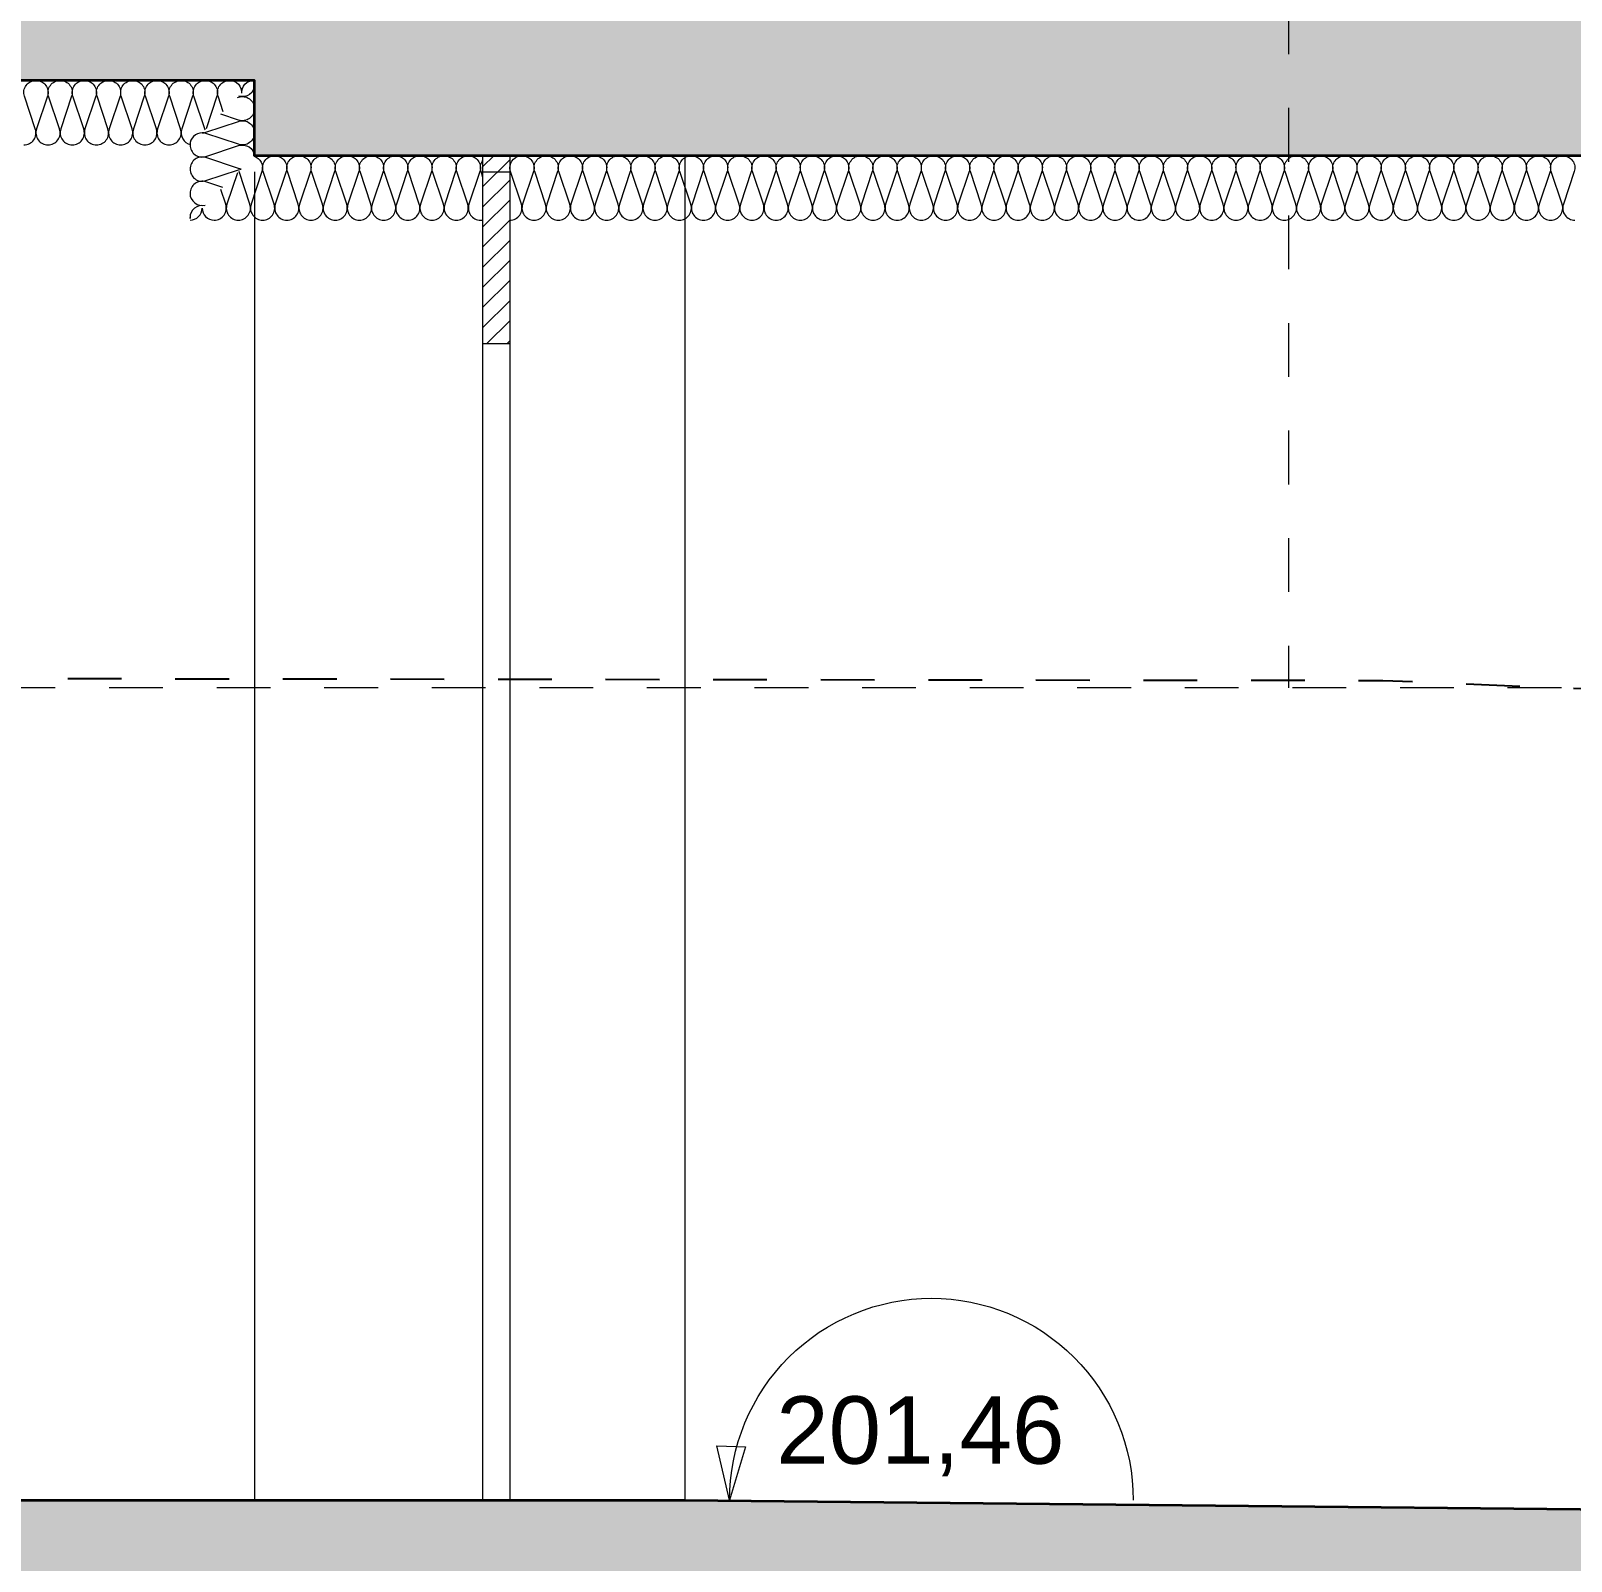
# Model space of a CAD drawing. Header units: metres. Extents: x 1838950 to 1842843, y 5171318 to 5174224.
# Drawn here: x 1841208.364 to 1841211.228, y 5171393.908 to 5171396.754 of the extents above; entities that cross this region are included whole.
import ezdxf

# ---------------------------------------------------------------- set-up
doc = ezdxf.new("R2010")
doc.units = ezdxf.units.M
doc.header["$LTSCALE"] = 0.0254
doc.linetypes.add('Style de ligne -1', pattern=[0.83328, 0.41656, -0.41672])
doc.linetypes.add('Style de ligne -2', pattern=[1.38885, 0.97214, -0.41671])
doc.layers.add('00 CHAZAL Coupe A.5', color=7, linetype='Continuous', lineweight=18)
doc.styles.add('Arial', font='arial.ttf')

# ---------------------------------------------------------------- blocks, each defined once
blk = doc.blocks.new('Groupe-1757-1')
at = {"layer": '00 CHAZAL Coupe A.5', "color": 7, "linetype": 'Continuous', "lineweight": 5, "flags": 128}
for points in [[(1841208.7793, 5171396.661, -0.073762), (1841208.7803, 5171396.6545), (1841208.7803, 5171396.6539, -0.511691), (1841208.7513, 5171396.6329)], [(1841208.7484, 5171396.63), (1841208.7507, 5171396.6308, -0.511611), (1841208.7803, 5171396.6095, -0.511611), (1841208.7507, 5171396.5881), (1841208.7175, 5171396.5992)], [(1841208.6828, 5171396.5645, 0.080366), (1841208.6899, 5171396.5656), (1841208.7507, 5171396.5858, -0.511611), (1841208.7803, 5171396.5645, -0.511611), (1841208.7507, 5171396.5431), (1841208.6899, 5171396.5633, 0.080366), (1841208.6828, 5171396.5645)], [(1841208.6828, 5171396.5645, 0.414214), (1841208.6603, 5171396.542, 0.511611), (1841208.6899, 5171396.5206), (1841208.7507, 5171396.5408, -0.478699), (1841208.7802, 5171396.5218)], [(1841208.7554, 5171396.4971, -0.053815), (1841208.7507, 5171396.4981), (1841208.6899, 5171396.5183, 0.511611), (1841208.6603, 5171396.497, 0.511611), (1841208.6899, 5171396.4756), (1841208.7507, 5171396.4958, -0.05064), (1841208.7551, 5171396.4968)], [(1841208.7212, 5171396.4629), (1841208.6899, 5171396.4733, 0.511611), (1841208.6603, 5171396.452, 0.492041), (1841208.6885, 5171396.4302)], [(1841208.6873, 5171396.429, 0.475022), (1841208.6603, 5171396.407, 0.050811), (1841208.6608, 5171396.4024)]]:
    blk.add_lwpolyline(points, format="xyb", dxfattribs=at)
blk = doc.blocks.new('Groupe-1758-1')
at = {"layer": '00 CHAZAL Coupe A.5', "color": 7, "linetype": 'Continuous', "lineweight": 5, "flags": 128}
for points in [[(1841208.7793, 5171396.521, -0.421926), (1841208.7941, 5171396.4924), (1841208.7739, 5171396.4316, 0.511611), (1841208.7953, 5171396.402, 0.511611), (1841208.8166, 5171396.4316), (1841208.7964, 5171396.4924, -0.511611), (1841208.8178, 5171396.522, -0.511611), (1841208.8391, 5171396.4924), (1841208.8189, 5171396.4316, 0.511611), (1841208.8403, 5171396.402, 0.511611), (1841208.8616, 5171396.4316), (1841208.8414, 5171396.4924, -0.511611), (1841208.8628, 5171396.522, -0.511611), (1841208.8841, 5171396.4924), (1841208.8639, 5171396.4316, 0.511611), (1841208.8853, 5171396.402, 0.511611), (1841208.9066, 5171396.4316), (1841208.8864, 5171396.4924, -0.511611), (1841208.9078, 5171396.522, -0.511611), (1841208.9291, 5171396.4924), (1841208.9089, 5171396.4316, 0.511611), (1841208.9303, 5171396.402, 0.511611), (1841208.9516, 5171396.4316), (1841208.9314, 5171396.4924, -0.511611), (1841208.9528, 5171396.522, -0.511611), (1841208.9741, 5171396.4924), (1841208.9539, 5171396.4316, 0.511611), (1841208.9753, 5171396.402, 0.511611), (1841208.9966, 5171396.4316), (1841208.9764, 5171396.4924, -0.511611), (1841208.9978, 5171396.522, -0.511611), (1841209.0191, 5171396.4924), (1841208.9989, 5171396.4316, 0.511611), (1841209.0203, 5171396.402, 0.511611), (1841209.0416, 5171396.4316), (1841209.0214, 5171396.4924, -0.511611), (1841209.0428, 5171396.522, -0.511611), (1841209.0641, 5171396.4924), (1841209.0439, 5171396.4316, 0.511611), (1841209.0653, 5171396.402, 0.511611), (1841209.0866, 5171396.4316), (1841209.0664, 5171396.4924, -0.511611), (1841209.0878, 5171396.522, -0.511611), (1841209.1091, 5171396.4924), (1841209.0889, 5171396.4316, 0.511611), (1841209.1103, 5171396.402, 0.511611), (1841209.1316, 5171396.4316), (1841209.1114, 5171396.4924, -0.511611), (1841209.1328, 5171396.522, -0.511611), (1841209.1541, 5171396.4924), (1841209.1339, 5171396.4316, 0.511611), (1841209.1553, 5171396.402, 0.511611), (1841209.1766, 5171396.4316), (1841209.1564, 5171396.4924, -0.511611), (1841209.1778, 5171396.522, -0.511611), (1841209.1991, 5171396.4924), (1841209.1789, 5171396.4316, 0.511611), (1841209.2003, 5171396.402, 0.052662), (1841209.205, 5171396.4025)], [(1841209.205, 5171396.4817), (1841209.2014, 5171396.4924, -0.24975), (1841209.205, 5171396.5132)], [(1841208.7484, 5171396.49), (1841208.7289, 5171396.4316, 0.511611), (1841208.7503, 5171396.402, 0.511611), (1841208.7716, 5171396.4316), (1841208.7514, 5171396.4924)], [(1841208.6828, 5171396.4245, 0.414214), (1841208.7053, 5171396.402, 0.511611), (1841208.7266, 5171396.4316), (1841208.7175, 5171396.4592)], [(1841208.6603, 5171396.402, 0.414214), (1841208.6828, 5171396.4245)]]:
    blk.add_lwpolyline(points, format="xyb", dxfattribs=at)
blk = doc.blocks.new('Groupe-1771-1')
at = {"layer": '00 CHAZAL Coupe A.5', "color": 7, "linetype": 'Continuous', "lineweight": 5, "flags": 128}
blk.add_lwpolyline([(1841209.6634, 5171394.022), (1841209.6639, 5171394.0404), (1841209.6652, 5171394.0587), (1841209.6675, 5171394.077), (1841209.6706, 5171394.0952), (1841209.6747, 5171394.1131), (1841209.6796, 5171394.1309), (1841209.6854, 5171394.1484), (1841209.692, 5171394.1656), (1841209.6994, 5171394.1824), (1841209.7077, 5171394.1988), (1841209.7168, 5171394.2149), (1841209.7267, 5171394.2304), (1841209.7373, 5171394.2455), (1841209.7486, 5171394.26), (1841209.7606, 5171394.274), (1841209.7733, 5171394.2873), (1841209.7866, 5171394.3), (1841209.8006, 5171394.312), (1841209.8151, 5171394.3234), (1841209.8302, 5171394.334), (1841209.8457, 5171394.3438), (1841209.8617, 5171394.3529), (1841209.8782, 5171394.3612), (1841209.895, 5171394.3686), (1841209.9122, 5171394.3753), (1841209.9297, 5171394.3811), (1841209.9475, 5171394.386), (1841209.9654, 5171394.39), (1841209.9836, 5171394.3932), (1841210.0018, 5171394.3954), (1841210.0202, 5171394.3968), (1841210.0386, 5171394.3972), (1841210.057, 5171394.3968), (1841210.0754, 5171394.3954), (1841210.0937, 5171394.3932), (1841210.1118, 5171394.39), (1841210.1298, 5171394.386), (1841210.1475, 5171394.3811), (1841210.165, 5171394.3753), (1841210.1822, 5171394.3687), (1841210.1991, 5171394.3612), (1841210.2155, 5171394.3529), (1841210.2315, 5171394.3439), (1841210.2471, 5171394.334), (1841210.2621, 5171394.3234), (1841210.2767, 5171394.3121), (1841210.2906, 5171394.3001), (1841210.304, 5171394.2874), (1841210.3167, 5171394.274), (1841210.3287, 5171394.2601), (1841210.34, 5171394.2456), (1841210.3506, 5171394.2305), (1841210.3605, 5171394.2149), (1841210.3696, 5171394.1989), (1841210.3778, 5171394.1825), (1841210.3853, 5171394.1656), (1841210.3919, 5171394.1485), (1841210.3977, 5171394.131), (1841210.4026, 5171394.1132), (1841210.4067, 5171394.0952), (1841210.4098, 5171394.0771), (1841210.4121, 5171394.0588), (1841210.4134, 5171394.0405), (1841210.4139, 5171394.022)], dxfattribs=at)
blk.add_lwpolyline([(1841209.6932, 5171394.1211), (1841209.6634, 5171394.022), (1841209.6397, 5171394.1227)], close=True, dxfattribs=at)
at = {"layer": '00 CHAZAL Coupe A.5', "color": 7, "insert": (1841209.7502, 5171394.215), "char_height": 0.1254, "attachment_point": 1, "rotation": 0.006, "line_spacing_factor": 0.96984, "style": 'Arial'}
blk.add_mtext('201,46', dxfattribs=at)
blk = doc.blocks.new('Groupe-1791-1')
at = {"layer": '00 CHAZAL Coupe A.5', "color": 7, "linetype": 'Continuous', "lineweight": 5, "flags": 128}
for points in [[(1841209.255, 5171396.4995, -0.414214), (1841209.2775, 5171396.522, -0.511611), (1841209.2988, 5171396.4924), (1841209.2786, 5171396.4316, 0.511611), (1841209.3, 5171396.402, 0.511611), (1841209.3213, 5171396.4316), (1841209.3011, 5171396.4924, -0.511611), (1841209.3225, 5171396.522, -0.511611), (1841209.3438, 5171396.4924), (1841209.3236, 5171396.4316, 0.511611), (1841209.345, 5171396.402, 0.511611), (1841209.3663, 5171396.4316), (1841209.3461, 5171396.4924, -0.511611), (1841209.3675, 5171396.522, -0.511611), (1841209.3888, 5171396.4924), (1841209.3686, 5171396.4316, 0.511611), (1841209.39, 5171396.402, 0.511611), (1841209.4113, 5171396.4316), (1841209.3911, 5171396.4924, -0.511611), (1841209.4125, 5171396.522, -0.511611), (1841209.4338, 5171396.4924), (1841209.4136, 5171396.4316, 0.511611), (1841209.435, 5171396.402, 0.511611), (1841209.4563, 5171396.4316), (1841209.4361, 5171396.4924, -0.511611), (1841209.4575, 5171396.522, -0.511611), (1841209.4788, 5171396.4924), (1841209.4586, 5171396.4316, 0.511611), (1841209.48, 5171396.402, 0.511611), (1841209.5013, 5171396.4316), (1841209.4811, 5171396.4924, -0.511611), (1841209.5025, 5171396.522, -0.511611), (1841209.5238, 5171396.4924), (1841209.5036, 5171396.4316, 0.511611), (1841209.525, 5171396.402, 0.511611), (1841209.5463, 5171396.4316), (1841209.5261, 5171396.4924, -0.511611), (1841209.5475, 5171396.522, -0.511611), (1841209.5688, 5171396.4924), (1841209.5486, 5171396.4316, 0.511611), (1841209.57, 5171396.402, 0.511611), (1841209.5913, 5171396.4316), (1841209.5711, 5171396.4924, -0.511611), (1841209.5925, 5171396.522, -0.511611), (1841209.6138, 5171396.4924), (1841209.5936, 5171396.4316, 0.511611), (1841209.615, 5171396.402, 0.511611), (1841209.6363, 5171396.4316), (1841209.6161, 5171396.4924, -0.511611), (1841209.6375, 5171396.522, -0.511611), (1841209.6588, 5171396.4924), (1841209.6386, 5171396.4316, 0.511611), (1841209.66, 5171396.402, 0.511611), (1841209.6813, 5171396.4316), (1841209.6611, 5171396.4924, -0.511611), (1841209.6825, 5171396.522, -0.511611), (1841209.7038, 5171396.4924), (1841209.6836, 5171396.4316, 0.511611), (1841209.705, 5171396.402, 0.511611), (1841209.7263, 5171396.4316), (1841209.7061, 5171396.4924, -0.511611), (1841209.7275, 5171396.522, -0.511611), (1841209.7488, 5171396.4924), (1841209.7286, 5171396.4316, 0.511611), (1841209.75, 5171396.402, 0.511611), (1841209.7713, 5171396.4316), (1841209.7511, 5171396.4924, -0.511611), (1841209.7725, 5171396.522, -0.511611), (1841209.7938, 5171396.4924), (1841209.7736, 5171396.4316, 0.511611), (1841209.795, 5171396.402, 0.511611), (1841209.8163, 5171396.4316), (1841209.7961, 5171396.4924, -0.511611), (1841209.8175, 5171396.522, -0.511611), (1841209.8388, 5171396.4924), (1841209.8186, 5171396.4316, 0.511611), (1841209.84, 5171396.402, 0.511611), (1841209.8613, 5171396.4316), (1841209.8411, 5171396.4924, -0.511611), (1841209.8625, 5171396.522, -0.511611), (1841209.8838, 5171396.4924), (1841209.8636, 5171396.4316, 0.511611), (1841209.885, 5171396.402, 0.511611), (1841209.9063, 5171396.4316), (1841209.8861, 5171396.4924, -0.511611), (1841209.9075, 5171396.522, -0.511611), (1841209.9288, 5171396.4924), (1841209.9187, 5171396.462)], [(1841209.9187, 5171396.462), (1841209.9086, 5171396.4316, 0.511611), (1841209.93, 5171396.402, 0.511611), (1841209.9513, 5171396.4316), (1841209.9311, 5171396.4924, -0.511611), (1841209.9525, 5171396.522, -0.511611), (1841209.9738, 5171396.4924), (1841209.9536, 5171396.4316, 0.511611), (1841209.975, 5171396.402, 0.511611), (1841209.9963, 5171396.4316), (1841209.9761, 5171396.4924, -0.511611), (1841209.9975, 5171396.522, -0.511611), (1841210.0188, 5171396.4924), (1841209.9986, 5171396.4316, 0.511611), (1841210.02, 5171396.402, 0.511611), (1841210.0413, 5171396.4316), (1841210.0211, 5171396.4924, -0.511611), (1841210.0425, 5171396.522, -0.511611), (1841210.0638, 5171396.4924), (1841210.0436, 5171396.4316, 0.511611), (1841210.065, 5171396.402, 0.511611), (1841210.0863, 5171396.4316), (1841210.0661, 5171396.4924, -0.511611), (1841210.0875, 5171396.522, -0.511611), (1841210.1088, 5171396.4924), (1841210.0886, 5171396.4316, 0.511611), (1841210.11, 5171396.402, 0.511611), (1841210.1313, 5171396.4316), (1841210.1111, 5171396.4924, -0.511611), (1841210.1325, 5171396.522, -0.511611), (1841210.1538, 5171396.4924), (1841210.1336, 5171396.4316, 0.511611), (1841210.155, 5171396.402, 0.511611), (1841210.1763, 5171396.4316), (1841210.1561, 5171396.4924, -0.511611), (1841210.1775, 5171396.522, -0.511611), (1841210.1988, 5171396.4924), (1841210.1786, 5171396.4316, 0.511611), (1841210.2, 5171396.402, 0.511611), (1841210.2213, 5171396.4316), (1841210.2011, 5171396.4924, -0.511611), (1841210.2225, 5171396.522, -0.511611), (1841210.2438, 5171396.4924), (1841210.2236, 5171396.4316, 0.511611), (1841210.245, 5171396.402, 0.511611), (1841210.2663, 5171396.4316), (1841210.2461, 5171396.4924, -0.511611), (1841210.2675, 5171396.522, -0.511611), (1841210.2888, 5171396.4924), (1841210.2686, 5171396.4316, 0.511611), (1841210.29, 5171396.402, 0.511611), (1841210.3113, 5171396.4316), (1841210.2911, 5171396.4924, -0.511611), (1841210.3125, 5171396.522, -0.511611), (1841210.3338, 5171396.4924), (1841210.3136, 5171396.4316, 0.511611), (1841210.335, 5171396.402, 0.511611), (1841210.3563, 5171396.4316), (1841210.3361, 5171396.4924, -0.511611), (1841210.3575, 5171396.522, -0.511611), (1841210.3788, 5171396.4924), (1841210.3586, 5171396.4316, 0.511611), (1841210.38, 5171396.402, 0.511611), (1841210.4013, 5171396.4316), (1841210.3811, 5171396.4924, -0.511611), (1841210.4025, 5171396.522, -0.511611), (1841210.4238, 5171396.4924), (1841210.4036, 5171396.4316, 0.511611), (1841210.425, 5171396.402, 0.511611), (1841210.4463, 5171396.4316), (1841210.4261, 5171396.4924, -0.511611), (1841210.4475, 5171396.522, -0.511611), (1841210.4688, 5171396.4924), (1841210.4486, 5171396.4316, 0.511611), (1841210.47, 5171396.402, 0.511611), (1841210.4913, 5171396.4316), (1841210.4711, 5171396.4924, -0.511611), (1841210.4925, 5171396.522, -0.511611), (1841210.5138, 5171396.4924), (1841210.4936, 5171396.4316, 0.511611), (1841210.515, 5171396.402, 0.511611), (1841210.5363, 5171396.4316), (1841210.5161, 5171396.4924, -0.511611), (1841210.5375, 5171396.522, -0.511611), (1841210.5588, 5171396.4924), (1841210.5386, 5171396.4316, 0.511611), (1841210.56, 5171396.402, 0.511611), (1841210.5813, 5171396.4316), (1841210.5611, 5171396.4924, -0.511611), (1841210.5825, 5171396.522)], [(1841210.5825, 5171396.522, -0.511611), (1841210.6038, 5171396.4924), (1841210.5836, 5171396.4316, 0.511611), (1841210.605, 5171396.402, 0.511611), (1841210.6263, 5171396.4316), (1841210.6061, 5171396.4924, -0.511611), (1841210.6275, 5171396.522, -0.511611), (1841210.6488, 5171396.4924), (1841210.6286, 5171396.4316, 0.511611), (1841210.65, 5171396.402, 0.511611), (1841210.6713, 5171396.4316), (1841210.6511, 5171396.4924, -0.511611), (1841210.6725, 5171396.522, -0.511611), (1841210.6938, 5171396.4924), (1841210.6736, 5171396.4316, 0.511611), (1841210.695, 5171396.402, 0.511611), (1841210.7163, 5171396.4316), (1841210.6961, 5171396.4924, -0.511611), (1841210.7175, 5171396.522, -0.511611), (1841210.7388, 5171396.4924), (1841210.7186, 5171396.4316, 0.511611), (1841210.74, 5171396.402, 0.511611), (1841210.7613, 5171396.4316), (1841210.7411, 5171396.4924, -0.511611), (1841210.7625, 5171396.522, -0.511611), (1841210.7838, 5171396.4924), (1841210.7636, 5171396.4316, 0.511611), (1841210.785, 5171396.402, 0.511611), (1841210.8063, 5171396.4316), (1841210.7861, 5171396.4924, -0.511611), (1841210.8075, 5171396.522, -0.511611), (1841210.8288, 5171396.4924), (1841210.8086, 5171396.4316, 0.511611), (1841210.83, 5171396.402, 0.511611), (1841210.8513, 5171396.4316), (1841210.8311, 5171396.4924, -0.511611), (1841210.8525, 5171396.522, -0.511611), (1841210.8738, 5171396.4924), (1841210.8536, 5171396.4316, 0.511611), (1841210.875, 5171396.402, 0.511611), (1841210.8963, 5171396.4316), (1841210.8761, 5171396.4924, -0.511611), (1841210.8975, 5171396.522, -0.511611), (1841210.9188, 5171396.4924), (1841210.8986, 5171396.4316, 0.511611), (1841210.92, 5171396.402, 0.511611), (1841210.9413, 5171396.4316), (1841210.9211, 5171396.4924, -0.511611), (1841210.9425, 5171396.522, -0.511611), (1841210.9638, 5171396.4924), (1841210.9436, 5171396.4316, 0.511611), (1841210.965, 5171396.402, 0.511611), (1841210.9863, 5171396.4316), (1841210.9661, 5171396.4924, -0.511611), (1841210.9875, 5171396.522, -0.511611), (1841211.0088, 5171396.4924), (1841210.9886, 5171396.4316, 0.511611), (1841211.01, 5171396.402, 0.511611), (1841211.0313, 5171396.4316), (1841211.0111, 5171396.4924, -0.511611), (1841211.0325, 5171396.522, -0.511611), (1841211.0538, 5171396.4924), (1841211.0336, 5171396.4316, 0.511611), (1841211.055, 5171396.402, 0.511611), (1841211.0763, 5171396.4316), (1841211.0561, 5171396.4924, -0.511611), (1841211.0775, 5171396.522, -0.511611), (1841211.0988, 5171396.4924), (1841211.0786, 5171396.4316, 0.511611), (1841211.1, 5171396.402, 0.511611), (1841211.1213, 5171396.4316), (1841211.1011, 5171396.4924, -0.511611), (1841211.1225, 5171396.522, -0.511611), (1841211.1438, 5171396.4924), (1841211.1236, 5171396.4316, 0.511611), (1841211.145, 5171396.402, 0.511611), (1841211.1663, 5171396.4316), (1841211.1461, 5171396.4924, -0.511611), (1841211.1675, 5171396.522, -0.511611), (1841211.1888, 5171396.4924), (1841211.1686, 5171396.4316, 0.511611), (1841211.19, 5171396.402, 0.511611), (1841211.2113, 5171396.4316), (1841211.1911, 5171396.4924, -0.511611), (1841211.2125, 5171396.522, -0.511611), (1841211.2338, 5171396.4924), (1841211.2136, 5171396.4316, 0.511611), (1841211.235, 5171396.402, 0.511611)], [(1841209.255, 5171396.402, 0.511611), (1841209.2763, 5171396.4316), (1841209.2561, 5171396.4924, -0.080366), (1841209.255, 5171396.4995)]]:
    blk.add_lwpolyline(points, format="xyb", dxfattribs=at)
blk = doc.blocks.new('Groupe-1883-1')
at = {"layer": '00 CHAZAL Coupe A.5', "color": 7, "linetype": 'Continuous', "lineweight": 13, "flags": 128}
for points in [[(1841208.3514, 5171396.542, 0.511611), (1841208.3727, 5171396.5716), (1841208.3525, 5171396.6324, -0.511611), (1841208.3739, 5171396.662, -0.511611), (1841208.3952, 5171396.6324), (1841208.375, 5171396.5716, 0.511611), (1841208.3964, 5171396.542, 0.511611), (1841208.4177, 5171396.5716), (1841208.3975, 5171396.6324, -0.511611), (1841208.4189, 5171396.662, -0.511611), (1841208.4402, 5171396.6324), (1841208.42, 5171396.5716, 0.511611), (1841208.4414, 5171396.542, 0.511611), (1841208.4627, 5171396.5716), (1841208.4425, 5171396.6324, -0.511611), (1841208.4639, 5171396.662, -0.511611), (1841208.4852, 5171396.6324), (1841208.465, 5171396.5716, 0.511611), (1841208.4864, 5171396.542, 0.511611), (1841208.5077, 5171396.5716), (1841208.4875, 5171396.6324, -0.511611), (1841208.5089, 5171396.662, -0.511611), (1841208.5302, 5171396.6324), (1841208.51, 5171396.5716, 0.511611), (1841208.5314, 5171396.542, 0.511611), (1841208.5527, 5171396.5716), (1841208.5325, 5171396.6324, -0.511611), (1841208.5539, 5171396.662, -0.511611), (1841208.5752, 5171396.6324), (1841208.555, 5171396.5716, 0.511611), (1841208.5764, 5171396.542, 0.511611), (1841208.5977, 5171396.5716), (1841208.5775, 5171396.6324, -0.511611), (1841208.5989, 5171396.662, -0.511611), (1841208.6202, 5171396.6324), (1841208.6, 5171396.5716, 0.511611), (1841208.6214, 5171396.542, 0.511611), (1841208.6427, 5171396.5716), (1841208.6225, 5171396.6324, -0.511611), (1841208.6439, 5171396.662, -0.511611), (1841208.6652, 5171396.6324), (1841208.645, 5171396.5716, 0.437266), (1841208.661, 5171396.5426)], [(1841208.6882, 5171396.5699, 0.019517), (1841208.6877, 5171396.5716), (1841208.6675, 5171396.6324, -0.511611), (1841208.6889, 5171396.662, -0.511611), (1841208.7102, 5171396.6324), (1841208.6901, 5171396.5717)], [(1841208.722, 5171396.6037), (1841208.7125, 5171396.6324, -0.511611), (1841208.7339, 5171396.662, -0.43365), (1841208.7563, 5171396.638)], [(1841208.7564, 5171396.6381, -0.432436), (1841208.7789, 5171396.662, -0.015454), (1841208.7803, 5171396.6619)]]:
    blk.add_lwpolyline(points, format="xyb", dxfattribs=at)
blk = doc.blocks.new('Groupe-1984-1')
at = {"layer": '00 CHAZAL Coupe A.5', "color": 12, "linetype": 'Style de ligne -1', "lineweight": 25, "true_color": 0xdd0806, "flags": 128}
blk.add_lwpolyline([(1841189.1629, 5171397.9625), (1841192.7829, 5171397.5025), (1841198.0429, 5171395.7025), (1841206.5429, 5171395.5525), (1841210.8779, 5171395.5462), (1841215.3429, 5171395.3625), (1841217.53, 5171395.1325), (1841223.7829, 5171393.4125), (1841229.2099, 5171392.7625), (1841235.4429, 5171391.5125), (1841245.3305, 5171390.3278), (1841252.088, 5171388.3553), (1841259.9177, 5171385.8283), (1841263.1222, 5171385.6625), (1841272.6, 5171379.6525), (1841275.4229, 5171379.6425)], dxfattribs=at)

msp = doc.modelspace()

# ---------------------------------------------------------------- hatches: boundary and pattern name
at = {"layer": '00 CHAZAL Coupe A.5', "linetype": 'Continuous', "lineweight": 0, "true_color": 0xaaaaaa}
h = msp.add_hatch(color=253, dxfattribs=at)
h.paths.add_polyline_path([(1841218.0951, 5171406.0067), (1841217.9351, 5171406.0067), (1841217.9351, 5171405.8743), (1841217.9351, 5171405.8743), (1841217.9351, 5171405.3122), (1841216.7955, 5171405.3122), (1841216.7955, 5171406.1927), (1841216.6155, 5171406.1927), (1841216.6155, 5171406.1921), (1841215.0579, 5171406.1921), (1841215.0579, 5171405.9921), (1841216.6155, 5171405.9921), (1841216.6155, 5171405.4454), (1841216.6155, 5171405.4454), (1841216.6155, 5171404.9154), (1841216.6155, 5171405.4451), (1841216.6155, 5171396.212), (1841216.7937, 5171396.212), (1841216.7937, 5171396.272), (1841216.7955, 5171396.272), (1841216.7955, 5171396.662), (1841218.6937, 5171396.662), (1841218.6937, 5171394.022), (1841216.6155, 5171394.022), (1841216.6155, 5171393.7166), (1841216.6137, 5171393.7166), (1841216.6137, 5171393.571), (1841216.7955, 5171393.571), (1841216.7955, 5171393.8023), (1841218.6937, 5171393.8023), (1841218.6937, 5171391.381), (1841216.6155, 5171391.381), (1841216.6155, 5171390.6854), (1841216.6156, 5171390.6854), (1841216.6156, 5171389.981), (1841214.7649, 5171389.981), (1841214.7649, 5171390.9682), (1841214.7648, 5171390.9682), (1841214.7648, 5171396.8922), (1841214.5848, 5171396.8922), (1841214.5848, 5171396.892), (1841211.438, 5171396.892), (1841211.438, 5171396.892), (1841209.4576, 5171396.892), (1841209.4576, 5171396.892), (1841203.8519, 5171396.892), (1841203.8519, 5171396.9671), (1841203.7105, 5171396.9671), (1841203.7105, 5171396.8732), (1841203.7107, 5171396.8732), (1841203.7107, 5171396.786), (1841202.5629, 5171396.786), (1841202.5629, 5171396.7871), (1841202.4959, 5171396.786), (1841202.4959, 5171396.8024), (1841202.4949, 5171396.8024), (1841202.4949, 5171396.8917), (1841202.4945, 5171396.8917), (1841202.4945, 5171396.9673), (1841202.2949, 5171396.9673), (1841202.2949, 5171396.8542), (1841202.2953, 5171396.8542), (1841202.2953, 5171396.6997), (1841202.2949, 5171396.6997), (1841202.2949, 5171390.2944), (1841202.4949, 5171390.3574), (1841202.4949, 5171391.231), (1841202.4952, 5171391.231), (1841202.4952, 5171391.251), (1841214.5848, 5171391.251), (1841214.5848, 5171389.581), (1841216.7955, 5171389.581), (1841216.7955, 5171391.251), (1841224.2749, 5171391.251), (1841224.2749, 5171390.4504), (1841224.4551, 5171390.505), (1841224.4551, 5171391.381), (1841218.8737, 5171391.381), (1841218.8737, 5171393.8023), (1841219.7929, 5171393.8023), (1841224.4551, 5171393.8514), (1841224.4551, 5171394.1719), (1841222.7637, 5171394.1719), (1841219.783, 5171394.022), (1841218.8737, 5171394.022), (1841218.8737, 5171396.662), (1841224.4551, 5171396.662), (1841224.4551, 5171396.892), (1841216.7955, 5171396.892), (1841216.7955, 5171399.4847), (1841216.7959, 5171399.4847), (1841216.7959, 5171399.4822), (1841217.9351, 5171399.4822), (1841217.9351, 5171399.1626), (1841218.0957, 5171399.1626), (1841218.0957, 5171399.4822), (1841224.4551, 5171399.4822), (1841224.4551, 5171399.7322), (1841216.7955, 5171399.7322), (1841216.7955, 5171402.2722), (1841217.9351, 5171402.2722), (1841217.9351, 5171401.9526), (1841218.0957, 5171401.9526), (1841218.0957, 5171402.2722), (1841224.4551, 5171402.2722), (1841224.4551, 5171402.8722), (1841224.2751, 5171402.8722), (1841224.2751, 5171402.5222), (1841218.0951, 5171402.5222), (1841218.0951, 5171402.7399), (1841217.9351, 5171402.7466), (1841217.9351, 5171402.5225), (1841216.7955, 5171402.5225), (1841216.7955, 5171405.0922), (1841217.9351, 5171405.0922), (1841217.9351, 5171404.983), (1841217.9343, 5171404.983), (1841217.9343, 5171404.8998), (1841218.0951, 5171404.8998)])
h.paths.add_polyline_path([(1841214.5848, 5171396.522), (1841214.5848, 5171394.0163), (1841212.4426, 5171393.9948), (1841212.4426, 5171393.9748), (1841212.2926, 5171393.9748), (1841212.2926, 5171393.9948), (1841209.5803, 5171394.022), (1841202.6449, 5171394.022), (1841202.6449, 5171393.992), (1841202.4949, 5171393.992), (1841202.4949, 5171396.5838), (1841203.8514, 5171396.5838), (1841203.8514, 5171396.662), (1841208.7803, 5171396.662), (1841208.7803, 5171396.522)])
h.paths.add_polyline_path([(1841214.5848, 5171393.8023), (1841214.5848, 5171391.3753), (1841212.4425, 5171391.3539), (1841212.4425, 5171391.3309), (1841212.2925, 5171391.3309), (1841212.2925, 5171391.3539), (1841209.5803, 5171391.381), (1841202.6449, 5171391.381), (1841202.6449, 5171391.351), (1841202.4949, 5171391.351), (1841202.4949, 5171393.8023)])
at = {"layer": '00 CHAZAL Coupe A.5', "linetype": 'Continuous', "lineweight": 5}
h = msp.add_hatch(dxfattribs=at)
h.set_pattern_fill('BETON-2', style=0, pattern_type=2)
h.set_pattern_definition([(45, (0, 0), (0.01984375, -0.01763888888889), [])])
h.paths.add_polyline_path([(1841209.205, 5171396.522), (1841209.255, 5171396.522), (1841209.255, 5171396.172), (1841209.205, 5171396.172)])

# ---------------------------------------------------------------- linework, layer by layer
at = {"layer": '00 CHAZAL Coupe A.5', "color": 7, "linetype": 'Style de ligne -1', "lineweight": 13}
msp.add_line((1841210.7025, 5171407.8108), (1841210.7025, 5171395.5325), dxfattribs=at)
at = {"layer": '00 CHAZAL Coupe A.5', "color": 7, "linetype": 'Continuous', "lineweight": 13}
for p, q in [((1841209.5803, 5171396.522), (1841209.5803, 5171394.022)), ((1841208.7803, 5171396.492), (1841208.7803, 5171394.022))]:
    msp.add_line(p, q, dxfattribs=at)
at = {"layer": '00 CHAZAL Coupe A.5', "color": 106, "linetype": 'Style de ligne -2', "lineweight": 13, "true_color": 0x008012}
msp.add_line((1841219.2099, 5171395.5325), (1841202.4949, 5171395.5325), dxfattribs=at)
at = {"layer": '00 CHAZAL Coupe A.5', "color": 7, "linetype": 'Continuous', "lineweight": 35, "flags": 128}
msp.add_lwpolyline([(1841203.8514, 5171396.662), (1841203.8514, 5171396.5838), (1841202.4949, 5171396.5838), (1841202.4949, 5171393.992), (1841202.6449, 5171393.992), (1841202.6449, 5171394.022), (1841209.5803, 5171394.022), (1841212.2926, 5171393.9948), (1841212.2926, 5171393.9748), (1841212.4426, 5171393.9748), (1841212.4426, 5171393.9948), (1841214.5848, 5171394.0163), (1841214.5848, 5171396.522), (1841208.7803, 5171396.522), (1841208.7803, 5171396.662)], close=True, dxfattribs=at)
at = {"layer": '00 CHAZAL Coupe A.5', "color": 7, "linetype": 'Continuous', "lineweight": 13, "flags": 128}
msp.add_lwpolyline([(1841209.205, 5171396.522), (1841209.255, 5171396.522), (1841209.255, 5171396.172), (1841209.205, 5171396.172)], close=True, dxfattribs=at)
at = {"layer": '00 CHAZAL Coupe A.5', "color": 7, "linetype": 'Continuous', "lineweight": 5, "flags": 128}
msp.add_lwpolyline([(1841209.205, 5171396.492), (1841209.255, 5171396.492), (1841209.255, 5171394.022), (1841209.205, 5171394.022)], close=True, dxfattribs=at)

# ---------------------------------------------------------------- block references
at = {"layer": '00 CHAZAL Coupe A.5', "color": 7}
for name in ['Groupe-1984-1', 'Groupe-1883-1', 'Groupe-1757-1', 'Groupe-1758-1', 'Groupe-1791-1', 'Groupe-1771-1']:
    msp.add_blockref(name, (0, 0), dxfattribs=at)

doc.saveas('drawing.dxf')
